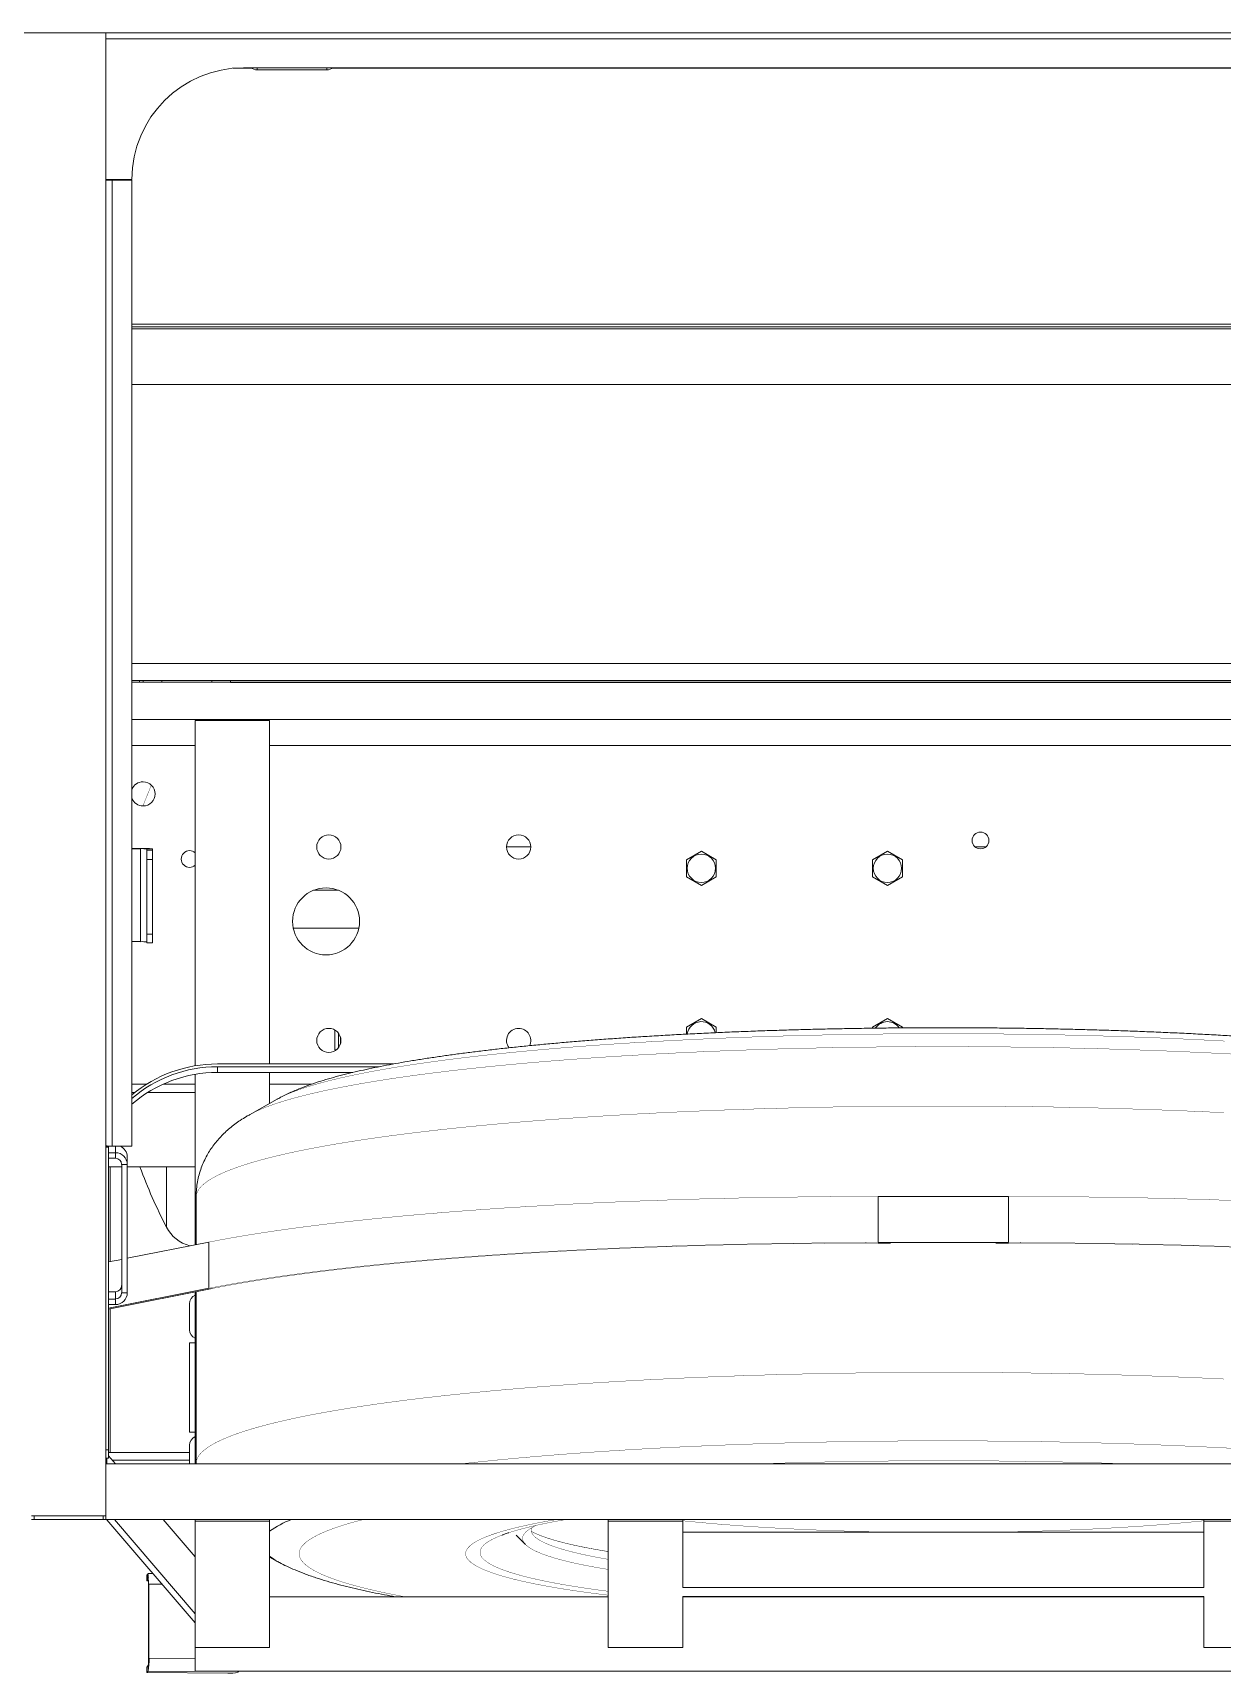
# Model space of a CAD drawing. Header units: millimetres. Extents: x -16985 to -606, y 2122 to 9380.
# Drawn here: x -15353 to -14714, y 4676 to 5557 of the extents above; entities that cross this region are included whole.
import ezdxf

# ---------------------------------------------------------------- set-up
doc = ezdxf.new("R2010")
doc.units = ezdxf.units.MM
for name, pattern in [('K5LT32768', [0]), ('K5LT32769', [0]), ('K5LT_THIN', [0])]:
    doc.linetypes.add(name, pattern=pattern)

msp = doc.modelspace()

# ---------------------------------------------------------------- linework, layer by layer
at = {"color": 7, "linetype": 'K5LT_THIN', "lineweight": 18}
for p, q in [((-16683.55, 5557.22), (-13093.55, 5557.22)), ((-15313.55, 5554.04), (-15313.55, 5557.22)), ((-14413.55, 5554.04), (-15313.55, 5554.04)), ((-15313.55, 5554.04), (-15313.55, 5478.47)), ((-15245.14, 5538.19), (-15235.42, 5538.19)), ((-15239.55, 5538.45), (-14487.55, 5538.45)), ((-15232.25, 5537.34), (-15194.85, 5537.34)), ((-15191.69, 5538.19), (-14691.06, 5538.19)), ((-15313.55, 5478.08), (-15313.55, 5478.47)), ((-15313.55, 5478.47), (-15299.55, 5478.47)), ((-15312.05, 5478.08), (-15313.55, 5478.08)), ((-15313.55, 5478.06), (-15313.55, 5478.08)), ((-15313.55, 4959.22), (-15313.55, 5478.06)), ((-15312.05, 5478.08), (-15312.05, 5478.47)), ((-15312.05, 5478.06), (-15312.05, 5478.08)), ((-15299.55, 5478.03), (-15312.05, 5478.03)), ((-15312.05, 5478.03), (-15312.05, 5478)), ((-15312.05, 5477.99), (-15312.05, 5478)), ((-15299.55, 5477.98), (-15310.15, 5477.98)), ((-15310.15, 5477.98), (-15310.15, 4958.84)), ((-15299.55, 5478.03), (-15299.55, 5477.98)), ((-15299.55, 4958.84), (-15299.55, 5477.98)), ((-15299.55, 5399.19), (-14691.06, 5399.19)), ((-14691.06, 5398.19), (-15299.55, 5398.19)), ((-15299.55, 5368.19), (-14691.06, 5368.19)), ((-14691.05, 5218.19), (-15299.55, 5218.19)), ((-15299.55, 5209.19), (-15295.55, 5209.19)), ((-15299.55, 5208.19), (-15295.55, 5208.19)), ((-15295.55, 5208.19), (-15295.55, 5209.19)), ((-15295.55, 5209.19), (-15293.55, 5209.19)), ((-15295.55, 5208.19), (-15293.55, 5208.19)), ((-15293.55, 5208.19), (-15293.55, 5209.19)), ((-15293.55, 5209.19), (-15283.55, 5209.19)), ((-15293.55, 5208.19), (-15283.55, 5208.19)), ((-15283.55, 5208.19), (-15283.55, 5209.19)), ((-15283.55, 5209.19), (-15256.55, 5209.19)), ((-15283.55, 5208.19), (-15256.55, 5208.19)), ((-15256.55, 5208.19), (-15256.55, 5209.19)), ((-15256.55, 5209.19), (-15246.55, 5209.19)), ((-15256.55, 5208.19), (-15246.55, 5208.19)), ((-15246.55, 5209.19), (-14480.55, 5209.19)), ((-15246.55, 5209.19), (-15246.55, 5208.98)), ((-15246.55, 5209.19), (-15246.55, 5209.19)), ((-15246.55, 5209.19), (-14480.55, 5209.19)), ((-15246.55, 5208.98), (-14480.55, 5208.98)), ((-15246.55, 5208.98), (-15246.55, 5207.98)), ((-15246.55, 5207.98), (-14480.55, 5207.98)), ((-14463.55, 5188.19), (-15299.55, 5188.19)), ((-15265.55, 5187.69), (-15225.55, 5187.69)), ((-15265.55, 5187.69), (-15265.55, 5002.05)), ((-15225.55, 5187.69), (-15225.55, 5003.06)), ((-15299.55, 5118.85), (-15294.85, 5118.85)), ((-15299.55, 5118.75), (-15294.85, 5118.75)), ((-15294.85, 5118.75), (-15294.85, 5118.85)), ((-15294.85, 5068.78), (-15294.85, 5118.75)), ((-15288.55, 5118.63), (-15291.55, 5118.63)), ((-15291.55, 5118.63), (-15291.55, 5118.03)), ((-15291.55, 5118.03), (-15288.55, 5118.03)), ((-15291.55, 5112.85), (-15291.55, 5118.03)), ((-15288.55, 5118.63), (-15288.55, 5118.03)), ((-15288.55, 5118.03), (-15288.55, 5112.85)), ((-15085.24, 5119.69), (-15098.24, 5119.69)), ((-15001.55, 5112.81), (-14993.55, 5117.42)), ((-14993.55, 5117.42), (-14985.55, 5112.81)), ((-14901.55, 5112.81), (-14893.55, 5117.42)), ((-14893.55, 5117.42), (-14885.55, 5112.81)), ((-14840.73, 5119.69), (-14846.38, 5119.69)), ((-15288.55, 5112.85), (-15291.55, 5112.85)), ((-15291.55, 5072.88), (-15291.55, 5112.85)), ((-15288.55, 5072.88), (-15288.55, 5112.85)), ((-15001.55, 5103.57), (-15001.55, 5112.81)), ((-14985.55, 5112.81), (-14985.55, 5103.57)), ((-14901.55, 5103.57), (-14901.55, 5112.81)), ((-14885.55, 5112.81), (-14885.55, 5103.57)), ((-15188.53, 5096.39), (-15201.96, 5096.39)), ((-14993.55, 5098.95), (-15001.55, 5103.57)), ((-14985.55, 5103.57), (-14993.55, 5098.95)), ((-14893.55, 5098.95), (-14901.55, 5103.57)), ((-14885.55, 5103.57), (-14893.55, 5098.95)), ((-15291.55, 5072.88), (-15288.55, 5072.88)), ((-15291.55, 5068.06), (-15291.55, 5072.88)), ((-15288.55, 5072.88), (-15288.55, 5068.06)), ((-15212.86, 5075.99), (-15177.63, 5075.99)), ((-15177.63, 5075.98), (-15212.86, 5075.98)), ((-15299.55, 5068.78), (-15294.85, 5068.78)), ((-15291.55, 5068.06), (-15288.55, 5068.06)), ((-15001.55, 5022.81), (-14993.55, 5027.42)), ((-14993.55, 5027.42), (-14985.55, 5022.81)), ((-14901.55, 5022.81), (-14893.55, 5027.42)), ((-14893.55, 5027.42), (-14885.55, 5022.81)), ((-15190.55, 5021.22), (-15190.55, 5017.19)), ((-15190.55, 5017.19), (-15190.55, 5011.39)), ((-15001.55, 5019.08), (-15001.55, 5022.81)), ((-14985.55, 5022.81), (-14985.55, 5019.86)), ((-14901.55, 5022.28), (-14901.55, 5022.81)), ((-14885.55, 5022.81), (-14885.55, 5022.44)), ((-15253.55, 5003.06), (-15158.9, 5003.06)), ((-15253.55, 5001.57), (-15166.69, 5001.57)), ((-15253.55, 5001.57), (-15253.55, 4998.52)), ((-15265.55, 4997.49), (-15265.55, 4905.85)), ((-15253.55, 4998.52), (-15180.75, 4998.52)), ((-15225.55, 4998.52), (-15225.55, 4981.84)), ((-15299.55, 4987.69), (-15297.99, 4987.69)), ((-15291.1, 4987.69), (-15265.55, 4987.69)), ((-15265.55, 4947.69), (-15265.55, 4987.69)), ((-15221.41, 4984.17), (-15236.42, 4975.74)), ((-15221.26, 4984.25), (-15221.41, 4984.17)), ((-15236.27, 4975.83), (-15236.42, 4975.74)), ((-15313.55, 4958.79), (-15313.55, 4959.22)), ((-15312.05, 4958.79), (-15313.55, 4958.79)), ((-15313.55, 4958.31), (-15313.55, 4958.79)), ((-15312.05, 4958.31), (-15313.55, 4958.31)), ((-15313.55, 4795.62), (-15313.55, 4958.31)), ((-15312.05, 4958.89), (-15312.05, 4958.9)), ((-15312.05, 4958.31), (-15312.05, 4958.79)), ((-15312.05, 4876.74), (-15312.05, 4958.31)), ((-15312.05, 4955.36), (-15308.35, 4955.36)), ((-15299.55, 4958.84), (-15310.15, 4958.84)), ((-15308.35, 4952.37), (-15308.35, 4955.36)), ((-15312.05, 4952.37), (-15308.35, 4952.37)), ((-15312.05, 4947.69), (-15305.05, 4947.69)), ((-15302.05, 4949.09), (-15305.05, 4949.09)), ((-15305.05, 4949.09), (-15305.05, 4880.02)), ((-15302.05, 4952.99), (-15302.05, 4949.09)), ((-15302.05, 4949.09), (-15302.05, 4880.02)), ((-15302.05, 4947.69), (-15265.55, 4947.69)), ((-15265.05, 4931.52), (-15265.05, 4905.95)), ((-14898.59, 4931.83), (-14898.59, 4907.02)), ((-14898.59, 4931.83), (-14828.52, 4931.83)), ((-14828.52, 4931.83), (-14828.52, 4907.02)), ((-15302.05, 4898.61), (-15258.21, 4907.31)), ((-15258.21, 4907.31), (-15258.21, 4882.5)), ((-14898.59, 4907.02), (-14828.52, 4907.02)), ((-14898.59, 4906.77), (-14891.87, 4906.77)), ((-14835.23, 4906.77), (-14828.52, 4906.77)), ((-15312.05, 4896.62), (-15305.05, 4898.01)), ((-15312.05, 4871.81), (-15258.21, 4882.5)), ((-15312.05, 4871.34), (-15256.5, 4882.37)), ((-15308.35, 4880.63), (-15312.05, 4880.63)), ((-15312.05, 4876.73), (-15312.05, 4876.74)), ((-15308.35, 4876.73), (-15312.05, 4876.73)), ((-15312.05, 4873.75), (-15312.05, 4876.73)), ((-15308.35, 4880.63), (-15308.35, 4876.73)), ((-15308.35, 4873.75), (-15308.35, 4876.73)), ((-15305.05, 4880.02), (-15302.05, 4880.02)), ((-15265.55, 4880.57), (-15265.55, 4788.19)), ((-15265.05, 4880.67), (-15265.05, 4788.38)), ((-15312.05, 4795.62), (-15312.05, 4873.75)), ((-15308.35, 4873.75), (-15312.05, 4873.75)), ((-15268.55, 4860.19), (-15268.55, 4874.19)), ((-15268.55, 4805.19), (-15268.55, 4853.19)), ((-15265.55, 4853.19), (-15268.55, 4853.19)), ((-15268.55, 4805.19), (-15265.55, 4805.19)), ((-15268.55, 4788.19), (-15268.55, 4798.19)), ((-15312.05, 4795.62), (-15313.55, 4795.62)), ((-15313.55, 4791.21), (-15313.55, 4795.62)), ((-15313.55, 4760.19), (-15313.55, 4791.21)), ((-15312.05, 4791.19), (-15313.55, 4791.19)), ((-15313.55, 4788.19), (-14413.55, 4788.19)), ((-15313.05, 4791.19), (-15313.05, 4788.19)), ((-15312.05, 4791.19), (-15312.05, 4795.62)), ((-15312.05, 4794.19), (-15311.15, 4794.19)), ((-15308.42, 4788.19), (-15312.05, 4792.43)), ((-15311.15, 4794.19), (-15268.55, 4794.19)), ((-15265.04, 4788.38), (-15265.05, 4788.19)), ((-15353.55, 4760.19), (-15313.55, 4760.19)), ((-15352.05, 4758.19), (-15353.55, 4758.19)), ((-15352.05, 4758.19), (-15352.05, 4760.19)), ((-15315.05, 4758.19), (-15352.05, 4758.19)), ((-15315.05, 4758.19), (-15315.05, 4760.19)), ((-15313.55, 4758.19), (-15315.05, 4758.19)), ((-15313.55, 4760.19), (-15313.55, 4758.19)), ((-15313.55, 4758.19), (-14413.55, 4758.19)), ((-15313.05, 4758.19), (-15313.05, 4758.09)), ((-15313.05, 4758.09), (-15265.55, 4702.68)), ((-15308.96, 4758.19), (-15265.55, 4707.55)), ((-15265.55, 4738.19), (-15282.7, 4758.19)), ((-15265.55, 4757.4), (-15265.55, 4758.19)), ((-15265.55, 4757.4), (-15225.55, 4757.4)), ((-15265.55, 4757.4), (-15265.55, 4707.64)), ((-15225.55, 4757.4), (-15225.55, 4758.19)), ((-15225.55, 4757.4), (-15225.55, 4689.36)), ((-15043.55, 4758.19), (-15043.55, 4757.4)), ((-15043.55, 4757.4), (-15003.55, 4757.4)), ((-15043.55, 4757.4), (-15043.55, 4689.36)), ((-15003.55, 4757.4), (-15003.55, 4758.19)), ((-15003.55, 4757.4), (-15003.55, 4721.65)), ((-14723.55, 4758.19), (-14723.55, 4757.4)), ((-14723.55, 4757.4), (-14683.55, 4757.4)), ((-14723.55, 4757.4), (-14723.55, 4721.65)), ((-15092.99, 4749.75), (-15088.03, 4744.76)), ((-14723.55, 4751.43), (-15003.55, 4751.43)), ((-15225.55, 4738.06), (-15221.41, 4735.73)), ((-15221.41, 4735.73), (-15221.28, 4735.66)), ((-15291.59, 4728.29), (-15290.92, 4729.12)), ((-15291.59, 4728.29), (-15291.58, 4725.31)), ((-15291.58, 4725.31), (-15290.92, 4726.13)), ((-15290.92, 4726.13), (-15290.92, 4729.12)), ((-15288.23, 4729.13), (-15290.88, 4729.14)), ((-15290.73, 4725.3), (-15291.58, 4725.31)), ((-15290.66, 4723.16), (-15290.43, 4723.44)), ((-15290.6, 4683.34), (-15290.66, 4723.16)), ((-15290.38, 4683.62), (-15290.43, 4723.44)), ((-15043.55, 4716.69), (-15225.55, 4716.69)), ((-14723.55, 4721.65), (-15003.55, 4721.65)), ((-15003.55, 4716.78), (-15003.55, 4689.36)), ((-14723.55, 4716.78), (-15003.55, 4716.78)), ((-14723.55, 4716.69), (-15003.55, 4716.69)), ((-14723.55, 4716.78), (-14723.55, 4689.36)), ((-15265.55, 4707.55), (-15265.55, 4707.64)), ((-15265.55, 4707.55), (-15265.55, 4702.68)), ((-15265.55, 4702.68), (-15265.55, 4689.36)), ((-15290.6, 4683.34), (-15290.38, 4683.62)), ((-15225.55, 4689.36), (-15265.55, 4689.36)), ((-15265.55, 4689.36), (-15265.55, 4676.69)), ((-15003.55, 4689.36), (-15043.55, 4689.36)), ((-14683.55, 4689.36), (-14723.55, 4689.36)), ((-15290.85, 4679.74), (-15291.51, 4678.92)), ((-15291.51, 4675.93), (-15291.51, 4678.92)), ((-15290.85, 4676.75), (-15291.51, 4675.93)), ((-15291.51, 4675.93), (-15247.94, 4675.68)), ((-15290.85, 4679.74), (-15290.85, 4676.75)), ((-15290.85, 4676.75), (-15242.29, 4676.47)), ((-14461.55, 4676.69), (-15265.55, 4676.69)), ((-15242.57, 4676.12), (-15242.29, 4676.47)), ((-15242.2, 4676.69), (-15242.29, 4676.47))]:
    msp.add_line(p, q, dxfattribs=at)
at = {"color": 8, "linetype": 'K5LT32768', "lineweight": 15, "true_color": 0x808080}
for p, q in [((-15232.25, 5538.45), (-15232.25, 5537.34)), ((-15194.85, 5537.34), (-15194.85, 5538.45)), ((-15311.15, 5478.47), (-15311.15, 5478.03)), ((-15299.55, 5400.59), (-14691.06, 5400.59)), ((-15265.55, 5174.19), (-15299.55, 5174.19)), ((-14501.55, 5174.19), (-15225.55, 5174.19)), ((-15188.55, 5019.6), (-15188.55, 5017.2)), ((-15188.55, 5017.2), (-15188.55, 5011.77)), ((-15187.55, 5013.7), (-15187.55, 5017.67)), ((-15291.59, 4992.19), (-15299.55, 4992.19)), ((-15265.55, 4992.19), (-15282.76, 4992.19)), ((-15203.02, 4992.19), (-15225.55, 4992.19)), ((-15308.35, 4958.84), (-15308.35, 4955.36)), ((-15311.15, 4947.69), (-15311.15, 4896.8)), ((-15280.99, 4915.39), (-15280.99, 4947.69)), ((-15311.15, 4871.52), (-15311.15, 4794.19)), ((-15313.55, 4790.09), (-15313.05, 4790.09)), ((-15310.04, 4790.09), (-15268.55, 4790.09)), ((-15290.92, 4726.13), (-15290.87, 4726.13)), ((-15290.43, 4723.44), (-15283.32, 4723.4)), ((-15290.38, 4683.62), (-15265.55, 4683.48))]:
    msp.add_line(p, q, dxfattribs=at)
at = {"color": 7, "linetype": 'K5LT_THIN', "const_width": 0.18}
for points in [[(-15289.07, 5152.89), (-15290, 5150.72), (-15293.66, 5141.69)], [(-15258.21, 4907.31), (-15251.62, 4908.58), (-15244.73, 4909.82), (-15237.55, 4911.04), (-15230.08, 4912.23), (-15222.33, 4913.39), (-15214.3, 4914.53), (-15206.01, 4915.63), (-15197.45, 4916.71), (-15188.64, 4917.76), (-15179.59, 4918.77), (-15170.29, 4919.75), (-15160.77, 4920.7), (-15151.02, 4921.62), (-15141.06, 4922.49), (-15130.89, 4923.34), (-15120.52, 4924.14), (-15109.97, 4924.91), (-15099.23, 4925.65), (-15088.33, 4926.34), (-15077.26, 4926.99), (-15066.05, 4927.61), (-15054.69, 4928.18), (-15043.19, 4928.72), (-15031.58, 4929.21), (-15019.85, 4929.66), (-15008.02, 4930.07), (-14996.1, 4930.44), (-14984.09, 4930.76), (-14972.01, 4931.05), (-14959.87, 4931.29), (-14947.67, 4931.48), (-14935.44, 4931.63), (-14923.17, 4931.74), (-14910.88, 4931.81), (-14898.59, 4931.83)], [(-14828.52, 4931.83), (-14816.23, 4931.81), (-14803.94, 4931.74), (-14791.67, 4931.63), (-14779.43, 4931.48), (-14767.24, 4931.29), (-14755.1, 4931.05), (-14743.02, 4930.76), (-14731.01, 4930.44), (-14719.09, 4930.07), (-14707.26, 4929.66)], [(-15258.21, 4882.5), (-15251.62, 4883.76), (-15244.73, 4885.01), (-15237.55, 4886.22), (-15230.08, 4887.41), (-15222.33, 4888.58), (-15214.3, 4889.71), (-15206.01, 4890.82), (-15197.45, 4891.9), (-15188.64, 4892.94), (-15179.59, 4893.96), (-15170.29, 4894.94), (-15160.77, 4895.89), (-15151.02, 4896.8), (-15141.06, 4897.68), (-15130.89, 4898.52), (-15120.52, 4899.33), (-15109.97, 4900.1), (-15099.23, 4900.83), (-15088.33, 4901.53), (-15077.26, 4902.18), (-15066.05, 4902.79), (-15054.69, 4903.37), (-15043.19, 4903.9), (-15031.58, 4904.4), (-15019.85, 4904.85), (-15008.02, 4905.26), (-14996.1, 4905.63), (-14984.09, 4905.95), (-14972.01, 4906.23), (-14959.87, 4906.47), (-14947.67, 4906.67), (-14935.44, 4906.82), (-14923.17, 4906.93), (-14910.88, 4907), (-14898.59, 4907.02)], [(-15256.5, 4882.37), (-15249.94, 4883.63), (-15243.09, 4884.87), (-15235.94, 4886.08), (-15228.51, 4887.26), (-15220.79, 4888.42), (-15212.8, 4889.55), (-15204.55, 4890.65), (-15196.03, 4891.73), (-15187.27, 4892.77), (-15178.25, 4893.78), (-15169, 4894.75), (-15159.52, 4895.7), (-15149.82, 4896.61), (-15139.91, 4897.48), (-15129.79, 4898.32), (-15119.47, 4899.12), (-15108.96, 4899.89), (-15098.28, 4900.62), (-15087.43, 4901.31), (-15076.42, 4901.96), (-15065.25, 4902.57), (-15053.95, 4903.14), (-15042.51, 4903.67), (-15030.95, 4904.17), (-15019.28, 4904.61), (-15007.5, 4905.02), (-14995.63, 4905.39), (-14983.68, 4905.71), (-14971.66, 4905.99), (-14959.58, 4906.23), (-14947.44, 4906.43), (-14935.26, 4906.58), (-14923.05, 4906.69), (-14910.82, 4906.75), (-14898.59, 4906.77)], [(-14828.52, 4907.02), (-14816.23, 4907), (-14803.94, 4906.93), (-14791.67, 4906.82), (-14779.43, 4906.67), (-14767.24, 4906.47), (-14755.1, 4906.23), (-14743.02, 4905.95), (-14731.01, 4905.63), (-14719.09, 4905.26), (-14707.26, 4904.85)], [(-14828.52, 4906.77), (-14816.28, 4906.75), (-14804.05, 4906.69), (-14791.85, 4906.58), (-14779.67, 4906.43), (-14767.53, 4906.23), (-14755.45, 4905.99), (-14743.42, 4905.71), (-14731.48, 4905.39), (-14719.61, 4905.02), (-14707.83, 4904.61)], [(-15066.43, 4758.19), (-15071.36, 4757.31), (-15076.37, 4756.35), (-15081.08, 4755.36), (-15085.48, 4754.35), (-15089.57, 4753.32), (-15093.34, 4752.28), (-15096.78, 4751.22), (-15099.89, 4750.14), (-15102.67, 4749.05), (-15105.1, 4747.95), (-15107.2, 4746.84), (-15108.95, 4745.71), (-15110.36, 4744.59), (-15111.41, 4743.45), (-15112.12, 4742.31), (-15112.47, 4741.17), (-15112.47, 4740.03), (-15112.12, 4738.89), (-15111.41, 4737.75), (-15110.36, 4736.62), (-15108.95, 4735.49), (-15107.2, 4734.37), (-15105.1, 4733.26), (-15102.67, 4732.15), (-15099.89, 4731.06), (-15096.78, 4729.99), (-15093.34, 4728.93), (-15089.57, 4727.88), (-15085.48, 4726.85), (-15081.08, 4725.85), (-15076.37, 4724.86), (-15071.36, 4723.89), (-15066.06, 4722.95), (-15060.47, 4722.04), (-15054.6, 4721.15), (-15048.46, 4720.29), (-15043.55, 4719.64)], [(-15043.55, 4731.39), (-15047.26, 4732), (-15052.33, 4732.9), (-15057.1, 4733.82), (-15061.57, 4734.76), (-15065.72, 4735.73), (-15069.57, 4736.71), (-15073.09, 4737.71), (-15076.28, 4738.73), (-15079.14, 4739.76), (-15081.67, 4740.8), (-15083.85, 4741.86), (-15085.69, 4742.92), (-15087.18, 4744), (-15088.33, 4745.08), (-15089.12, 4746.16), (-15089.56, 4747.25), (-15089.65, 4748.34), (-15089.39, 4749.43), (-15088.77, 4750.51), (-15087.8, 4751.59), (-15086.48, 4752.67), (-15084.81, 4753.74), (-15082.8, 4754.8), (-15082.1, 4755.13)], [(-15043.55, 4736.81), (-15044.29, 4736.94), (-15049.23, 4737.83), (-15053.89, 4738.74), (-15058.24, 4739.67), (-15062.29, 4740.63), (-15066.02, 4741.6), (-15069.43, 4742.59), (-15072.51, 4743.59), (-15075.27, 4744.61), (-15077.69, 4745.64), (-15079.77, 4746.69), (-15081.51, 4747.74), (-15082.91, 4748.8), (-15083.95, 4749.87), (-15084.65, 4750.94), (-15085, 4752.01), (-15085, 4753.08), (-15084.83, 4753.73)], [(-14890, 4751.43), (-14898.24, 4751.57), (-14906.81, 4751.77), (-14915.3, 4752), (-14923.71, 4752.28), (-14932.02, 4752.6), (-14940.22, 4752.95), (-14948.29, 4753.35), (-14956.22, 4753.79), (-14964, 4754.27), (-14971.62, 4754.78), (-14979.06, 4755.34), (-14986.3, 4755.92), (-14993.35, 4756.55), (-15000.18, 4757.21), (-15003.55, 4757.55)], [(-14723.55, 4757.55), (-14726.93, 4757.21), (-14733.76, 4756.55), (-14740.81, 4755.92), (-14748.05, 4755.34), (-14755.49, 4754.78), (-14763.11, 4754.27), (-14770.89, 4753.79), (-14778.82, 4753.35), (-14786.89, 4752.95), (-14795.09, 4752.6), (-14803.4, 4752.28), (-14811.81, 4752), (-14820.3, 4751.77), (-14828.87, 4751.57), (-14837.11, 4751.43)], [(-15290.43, 4723.44), (-15290.44, 4724.65), (-15290.47, 4725.79), (-15290.52, 4726.82), (-15290.58, 4727.7), (-15290.65, 4728.39), (-15290.74, 4728.87), (-15290.83, 4729.11), (-15290.92, 4729.12)]]:
    msp.add_lwpolyline(points, dxfattribs=at)
at = {"color": 8, "linetype": 'K5LT32769', "true_color": 0x808080, "const_width": 0.18}
for points in [[(-14712.37, 5015.35), (-14722.77, 5015.9), (-14733.29, 5016.41), (-14743.95, 5016.88), (-14754.72, 5017.32), (-14765.59, 5017.71), (-14776.55, 5018.05), (-14787.6, 5018.36), (-14798.73, 5018.63), (-14809.91, 5018.85), (-14821.15, 5019.03), (-14832.42, 5019.17), (-14843.73, 5019.27), (-14855.05, 5019.32), (-14866.39, 5019.33), (-14877.72, 5019.3), (-14889.04, 5019.22), (-14900.33, 5019.11), (-14911.59, 5018.95), (-14922.8, 5018.74), (-14933.95, 5018.5), (-14945.04, 5018.21), (-14956.05, 5017.89), (-14966.97, 5017.52), (-14977.79, 5017.11), (-14988.5, 5016.65), (-14999.09, 5016.16), (-15009.56, 5015.63), (-15019.88, 5015.06), (-15030.05, 5014.45), (-15040.07, 5013.81), (-15049.91, 5013.12), (-15059.58, 5012.4), (-15069.05, 5011.64), (-15078.34, 5010.85), (-15087.41, 5010.02), (-15096.27, 5009.16), (-15104.91, 5008.27), (-15113.32, 5007.34), (-15121.48, 5006.38), (-15129.4, 5005.4), (-15137.07, 5004.38), (-15144.47, 5003.33), (-15151.61, 5002.26), (-15158.47, 5001.16), (-15165.04, 5000.03), (-15171.33, 4998.89), (-15177.32, 4997.71), (-15183.02, 4996.52), (-15188.4, 4995.3), (-15193.48, 4994.07), (-15198.24, 4992.81), (-15202.68, 4991.54), (-15206.79, 4990.26), (-15210.57, 4988.95), (-15214.03, 4987.64), (-15217.14, 4986.31), (-15219.92, 4984.97), (-15221.26, 4984.25)], [(-14708.9, 5008.39), (-14719.55, 5008.94), (-14730.34, 5009.45), (-14741.25, 5009.93), (-14752.28, 5010.36), (-14763.41, 5010.75), (-14774.63, 5011.1), (-14785.93, 5011.41), (-14797.3, 5011.67), (-14808.73, 5011.9), (-14820.22, 5012.08), (-14831.74, 5012.22), (-14843.3, 5012.31), (-14854.87, 5012.37), (-14866.45, 5012.38), (-14878.03, 5012.35), (-14889.59, 5012.27), (-14901.13, 5012.15), (-14912.64, 5011.99), (-14924.1, 5011.79), (-14935.5, 5011.55), (-14946.84, 5011.26), (-14958.1, 5010.93), (-14969.28, 5010.56), (-14980.36, 5010.15), (-14991.32, 5009.7), (-15002.18, 5009.2), (-15012.9, 5008.67), (-15023.49, 5008.1), (-15033.93, 5007.49), (-15044.21, 5006.84), (-15054.33, 5006.15), (-15064.27, 5005.43), (-15074.02, 5004.67), (-15083.58, 5003.87), (-15092.94, 5003.04), (-15102.09, 5002.17), (-15111.02, 5001.27), (-15119.72, 5000.34), (-15128.18, 4999.38), (-15136.4, 4998.38), (-15144.37, 4997.36), (-15152.08, 4996.31), (-15159.52, 4995.23), (-15166.69, 4994.12), (-15173.58, 4992.98), (-15180.19, 4991.82), (-15186.5, 4990.64), (-15192.52, 4989.44), (-15198.24, 4988.21), (-15203.64, 4986.96), (-15208.73, 4985.69), (-15213.51, 4984.41), (-15217.96, 4983.1), (-15222.09, 4981.79), (-15225.88, 4980.45), (-15229.34, 4979.11), (-15232.47, 4977.75), (-15235.25, 4976.38), (-15236.27, 4975.83)], [(-14712.66, 4976.87), (-14723.75, 4977.39), (-14734.97, 4977.88), (-14746.29, 4978.32), (-14757.72, 4978.72), (-14769.25, 4979.08), (-14780.85, 4979.4), (-14792.53, 4979.68), (-14804.27, 4979.92), (-14816.07, 4980.11), (-14827.9, 4980.26), (-14839.77, 4980.37), (-14851.66, 4980.43), (-14863.55, 4980.45), (-14875.45, 4980.43), (-14887.34, 4980.37), (-14899.21, 4980.26), (-14911.04, 4980.11), (-14922.83, 4979.92), (-14934.58, 4979.68), (-14946.25, 4979.4), (-14957.86, 4979.08), (-14969.38, 4978.72), (-14980.82, 4978.32), (-14992.14, 4977.88), (-15003.36, 4977.39), (-15014.45, 4976.87), (-15025.41, 4976.3), (-15036.23, 4975.7), (-15046.89, 4975.05), (-15057.4, 4974.37), (-15067.73, 4973.65), (-15077.88, 4972.9), (-15087.85, 4972.11), (-15097.62, 4971.28), (-15107.18, 4970.42), (-15116.53, 4969.52), (-15125.66, 4968.59), (-15134.56, 4967.63), (-15143.22, 4966.63), (-15151.63, 4965.61), (-15159.79, 4964.55), (-15167.69, 4963.47), (-15175.33, 4962.35), (-15182.69, 4961.21), (-15189.77, 4960.05), (-15196.56, 4958.86), (-15203.06, 4957.64), (-15209.26, 4956.41), (-15215.16, 4955.15), (-15220.75, 4953.87), (-15226.03, 4952.57), (-15230.99, 4951.25), (-15235.62, 4949.91), (-15239.93, 4948.56), (-15243.91, 4947.19), (-15247.55, 4945.81), (-15250.86, 4944.42), (-15253.82, 4943.02), (-15256.44, 4941.6), (-15258.72, 4940.18), (-15260.65, 4938.75), (-15262.24, 4937.31), (-15263.47, 4935.87), (-15264.35, 4934.42), (-15264.88, 4932.97), (-15265.05, 4931.52)], [(-14712.66, 4833.72), (-14723.75, 4834.25), (-14734.97, 4834.73), (-14746.29, 4835.17), (-14757.72, 4835.58), (-14769.25, 4835.94), (-14780.85, 4836.26), (-14792.53, 4836.54), (-14804.27, 4836.77), (-14816.07, 4836.96), (-14827.9, 4837.11), (-14839.77, 4837.22), (-14851.66, 4837.29), (-14863.55, 4837.31), (-14875.45, 4837.29), (-14887.34, 4837.22), (-14899.21, 4837.11), (-14911.04, 4836.96), (-14922.83, 4836.77), (-14934.58, 4836.54), (-14946.25, 4836.26), (-14957.86, 4835.94), (-14969.38, 4835.58), (-14980.82, 4835.17), (-14992.14, 4834.73), (-15003.36, 4834.25), (-15014.45, 4833.72), (-15025.41, 4833.16), (-15036.23, 4832.55), (-15046.89, 4831.91), (-15057.4, 4831.23), (-15067.73, 4830.51), (-15077.88, 4829.75), (-15087.85, 4828.96), (-15097.62, 4828.13), (-15107.18, 4827.27), (-15116.53, 4826.37), (-15125.66, 4825.44), (-15134.56, 4824.48), (-15143.22, 4823.49), (-15151.63, 4822.46), (-15159.79, 4821.4), (-15167.69, 4820.32), (-15175.33, 4819.21), (-15182.69, 4818.07), (-15189.77, 4816.9), (-15196.56, 4815.71), (-15203.06, 4814.5), (-15209.26, 4813.26), (-15215.16, 4812), (-15220.75, 4810.72), (-15226.03, 4809.42), (-15230.99, 4808.1), (-15235.62, 4806.77), (-15239.93, 4805.41), (-15243.91, 4804.05), (-15247.55, 4802.67), (-15250.86, 4801.27), (-15253.82, 4799.87), (-15256.44, 4798.46), (-15258.72, 4797.03), (-15260.65, 4795.6), (-15262.24, 4794.16), (-15263.47, 4792.72), (-15264.35, 4791.28), (-15264.88, 4789.83), (-15265.05, 4788.38)], [(-14708.9, 4796.53), (-14719.55, 4797.08), (-14730.34, 4797.59), (-14741.25, 4798.06), (-14752.28, 4798.5), (-14763.41, 4798.89), (-14774.63, 4799.24), (-14785.93, 4799.54), (-14797.3, 4799.81), (-14808.73, 4800.03), (-14820.22, 4800.22), (-14831.74, 4800.35), (-14843.3, 4800.45), (-14854.87, 4800.5), (-14866.45, 4800.52), (-14878.03, 4800.48), (-14889.59, 4800.41), (-14901.13, 4800.29), (-14912.64, 4800.13), (-14924.1, 4799.93), (-14935.5, 4799.68), (-14946.84, 4799.4), (-14958.1, 4799.07), (-14969.28, 4798.7), (-14980.36, 4798.28), (-14991.32, 4797.83), (-15002.18, 4797.34), (-15012.9, 4796.81), (-15023.49, 4796.23), (-15033.93, 4795.62), (-15044.21, 4794.97), (-15054.33, 4794.29), (-15064.27, 4793.56), (-15074.02, 4792.8), (-15083.58, 4792.01), (-15092.94, 4791.17), (-15102.09, 4790.31), (-15111.02, 4789.41), (-15119.72, 4788.48), (-15122.33, 4788.19)], [(-14765.33, 4788.19), (-14765.59, 4788.2), (-14776.55, 4788.54), (-14787.6, 4788.85), (-14798.73, 4789.12), (-14809.91, 4789.34), (-14821.15, 4789.52), (-14832.42, 4789.66), (-14843.73, 4789.76), (-14855.05, 4789.81), (-14866.39, 4789.82), (-14877.72, 4789.79), (-14889.04, 4789.71), (-14900.33, 4789.6), (-14911.59, 4789.44), (-14922.8, 4789.23), (-14933.95, 4788.99), (-14945.04, 4788.7), (-14956.05, 4788.38), (-14961.78, 4788.19)], [(-15175.3, 4758.19), (-15178.11, 4757.46), (-15182.55, 4756.23), (-15186.68, 4754.98), (-15190.47, 4753.72), (-15193.93, 4752.44), (-15197.06, 4751.15), (-15199.84, 4749.85), (-15202.29, 4748.53), (-15204.39, 4747.21), (-15206.14, 4745.89), (-15207.55, 4744.55), (-15208.6, 4743.21), (-15209.3, 4741.87), (-15209.66, 4740.52), (-15209.66, 4739.18), (-15209.3, 4737.83), (-15208.6, 4736.49), (-15207.55, 4735.15), (-15206.14, 4733.82), (-15204.39, 4732.49), (-15202.29, 4731.17), (-15199.84, 4729.86), (-15197.06, 4728.56), (-15193.93, 4727.26), (-15190.47, 4725.99), (-15186.68, 4724.72), (-15182.55, 4723.48), (-15178.11, 4722.24), (-15173.34, 4721.03), (-15168.26, 4719.84), (-15162.86, 4718.66), (-15157.17, 4717.51), (-15152.84, 4716.69)], [(-15071.54, 4758.19), (-15076.66, 4757.29), (-15081.8, 4756.32), (-15086.65, 4755.33), (-15091.19, 4754.31), (-15095.41, 4753.28), (-15099.33, 4752.22), (-15102.92, 4751.15), (-15106.18, 4750.07), (-15109.11, 4748.97), (-15111.71, 4747.86), (-15113.96, 4746.73), (-15115.88, 4745.6), (-15117.45, 4744.46), (-15118.67, 4743.31), (-15119.55, 4742.16), (-15120.08, 4741.01), (-15120.25, 4739.85), (-15120.08, 4738.7), (-15119.55, 4737.54), (-15118.67, 4736.39), (-15117.45, 4735.24), (-15115.88, 4734.1), (-15113.96, 4732.97), (-15111.71, 4731.85), (-15109.11, 4730.74), (-15106.18, 4729.64), (-15102.92, 4728.55), (-15099.33, 4727.48), (-15095.41, 4726.43), (-15091.19, 4725.39), (-15086.65, 4724.38), (-15081.8, 4723.38), (-15076.66, 4722.41), (-15071.23, 4721.46), (-15065.51, 4720.54), (-15059.52, 4719.65), (-15053.25, 4718.78), (-15046.74, 4717.94), (-15043.55, 4717.55)], [(-15043.55, 4741.05), (-15047.76, 4741.74), (-15052.84, 4742.64), (-15057.62, 4743.56), (-15062.1, 4744.51), (-15066.27, 4745.47), (-15070.12, 4746.46), (-15073.65, 4747.46), (-15076.86, 4748.48), (-15079.72, 4749.52), (-15082.26, 4750.56), (-15084.45, 4751.62), (-15084.99, 4751.91)], [(-15043.55, 4740.96), (-15047.67, 4741.64), (-15052.75, 4742.54), (-15057.53, 4743.46), (-15062.01, 4744.41), (-15066.17, 4745.37), (-15070.02, 4746.36), (-15073.55, 4747.36), (-15076.75, 4748.38), (-15079.62, 4749.41), (-15082.15, 4750.46), (-15084.34, 4751.52), (-15084.98, 4751.86)]]:
    msp.add_lwpolyline(points, dxfattribs=at)
at = {"color": 7, "linetype": 'K5LT_THIN', "lineweight": 18}
for centre in [(-14993.55, 5108.19), (-14893.55, 5108.19)]:
    msp.add_circle(centre, 7.6, dxfattribs=at)
for centre, radius, start, end in [((-15239.56, 5478.46), 59.99, 89.99146, 179.99146), ((-15232.25, 5543.64), 6.3, 235.47343, 270.00292), ((-15194.85, 5543.64), 6.3, 269.99708, 304.52657), ((-15310.22, 5559.69), 81.71, 268.71391, 270.04631), ((-15293.55, 5148.19), 6.5, 90, 157.38014), ((-15293.55, 5148.19), 6.5, 270, 90), ((-15293.55, 5148.19), 6.5, 202.61986, 270), ((-15193.74, 5119.69), 6.5, 90, 270), ((-15193.74, 5119.69), 6.5, 270, 90), ((-15091.74, 5119.69), 6.5, 90, 270), ((-15091.74, 5119.69), 6.5, 270, 90), ((-14843.55, 5123.19), 4.5, 90, 270), ((-14843.55, 5123.19), 4.5, 270, 90), ((-15293.28, 5074.84), 44.04, 83.83819, 92.04689), ((-15294.03, 5095.69), 23.07, 83.83819, 92.04689), ((-15268.55, 5113.19), 4.5, 90, 270), ((-15268.55, 5113.19), 4.5, 48.18969, 90), ((-15268.55, 5113.19), 4.5, 270, 311.81031), ((-15195.24, 5079.69), 18, 90, 270), ((-15195.24, 5079.69), 18, 270, 90), ((-15294.03, 5045.72), 23.07, 83.83819, 92.04689), ((-14993.55, 5018.19), 7.6, 12.65668, 172.81915), ((-14893.55, 5018.19), 7.6, 34.57247, 146.49092), ((-15193.74, 5015.69), 6.5, 90, 270), ((-15193.74, 5015.69), 6.5, 270, 90), ((-15091.74, 5015.69), 6.5, 90, 218.04651), ((-15091.74, 5015.69), 6.5, 333.82382, 90), ((-15188.55, 5011.39), 2, 180, 214.9206), ((-15253.59, 4931.24), 71.82, 89.97238, 129.7952), ((-15253.59, 4931.27), 70.3, 89.97129, 130.83014), ((-15253.59, 4928.22), 70.3, 89.97129, 130.83014), ((-15310.22, 4990.05), 31.21, 266.63061, 270.12035), ((-15308.34, 4949.07), 6.29, 0.13706, 90.13641), ((-15308.33, 4952.98), 6.27, 0.07343, 69.12404), ((-15308.35, 4949.08), 3.29, 0.13706, 90.13641), ((-15036.05, 5042.61), 276, 200.11595, 207.44762), ((-15263.24, 4924.61), 20, 207.44762, 255.02771), ((-15308.35, 4883.93), 3.29, 269.86359, 359.86294), ((-15308.34, 4880.03), 6.29, 269.86359, 359.86294), ((-15308.35, 4880.03), 3.29, 269.86359, 359.86294), ((-15263.55, 4874.19), 5, 113.57818, 180), ((-15255.55, 4866.69), 10, 161.80513, 198.19487), ((-15263.55, 4860.19), 5, 180, 246.42182), ((-15263.55, 4798.19), 5, 113.57818, 180), ((-15255.55, 4791.69), 10, 161.80513, 198.19487), ((-15298.16, 4724.01), 7.55, 353.52321, 16.32857), ((-15319.02, 4682.13), 28.69, 349.1868, 2.96679), ((-15305.61, 4682.56), 15.03, 349.1868, 2.96679), ((-15246.67, 4693.08), 17.45, 265.84641, 283.59954)]:
    msp.add_arc(centre, radius, start, end, dxfattribs=at)
at = {"color": 8, "linetype": 'K5LT32768', "lineweight": 15, "true_color": 0x808080}
for centre, radius, start, end in [((-15196.75, 4712.23), 49.04, 110.44981, 125.97261), ((-15206.31, 4763.11), 31.26, 232.01459, 241.11982)]:
    msp.add_arc(centre, radius, start, end, dxfattribs=at)
at = {"color": 7, "linetype": 'K5LT_THIN', "lineweight": 18}
for points, knots in [([(-15313.55, 5478.06), (-15313.52, 5478.05), (-15313.44, 5478.03), (-15312.88, 5478.01), (-15312.32, 5478), (-15312.05, 5477.99)], [0, 0, 0, 0, 0.344941, 0.689883, 1, 1, 1, 1]), ([(-15311.57, 5478.03), (-15311.64, 5478.03), (-15311.86, 5478.04), (-15312.02, 5478.05), (-15312.04, 5478.06), (-15312.05, 5478.06)], [0, 0, 0, 0, 0.215561, 0.68869, 1, 1, 1, 1]), ([(-14505.98, 4984.32), (-14506.11, 4984.39), (-14507.49, 4985.2), (-14510.31, 4986.6), (-14514.71, 4988.64), (-14519.79, 4990.68), (-14525.42, 4992.69), (-14531.37, 4994.57), (-14537.39, 4996.28), (-14543.45, 4997.84), (-14549.58, 4999.29), (-14555.83, 5000.66), (-14562.23, 5001.95), (-14568.8, 5003.19), (-14575.54, 5004.37), (-14582.47, 5005.51), (-14589.59, 5006.61), (-14596.91, 5007.67), (-14604.42, 5008.68), (-14612.12, 5009.67), (-14620.01, 5010.61), (-14628.1, 5011.52), (-14636.36, 5012.4), (-14644.81, 5013.24), (-14653.43, 5014.05), (-14662.22, 5014.82), (-14671.17, 5015.55), (-14680.28, 5016.25), (-14689.55, 5016.92), (-14698.95, 5017.55), (-14708.49, 5018.14), (-14718.16, 5018.7), (-14727.95, 5019.22), (-14737.85, 5019.7), (-14747.86, 5020.15), (-14757.97, 5020.56), (-14768.16, 5020.93), (-14778.44, 5021.26), (-14788.79, 5021.56), (-14799.2, 5021.81), (-14809.66, 5022.03), (-14820.17, 5022.21), (-14830.72, 5022.35), (-14841.29, 5022.45), (-14851.89, 5022.51), (-14862.49, 5022.54), (-14873.09, 5022.52), (-14883.69, 5022.47), (-14894.27, 5022.37), (-14904.82, 5022.24), (-14915.33, 5022.07), (-14925.8, 5021.86), (-14936.22, 5021.61), (-14946.58, 5021.32), (-14956.87, 5021), (-14967.07, 5020.64), (-14977.19, 5020.24), (-14987.21, 5019.8), (-14997.13, 5019.32), (-15006.94, 5018.81), (-15016.62, 5018.26), (-15026.18, 5017.68), (-15035.6, 5017.05), (-15044.88, 5016.4), (-15054, 5015.71), (-15062.97, 5014.98), (-15071.78, 5014.22), (-15080.41, 5013.42), (-15088.87, 5012.59), (-15097.15, 5011.73), (-15105.24, 5010.83), (-15113.14, 5009.89), (-15120.84, 5008.93), (-15128.35, 5007.92), (-15135.65, 5006.88), (-15142.75, 5005.81), (-15149.65, 5004.7), (-15156.35, 5003.54), (-15162.85, 5002.34), (-15169.15, 5001.1), (-15175.26, 4999.8), (-15181.21, 4998.44), (-15187, 4997), (-15192.66, 4995.46), (-15198.23, 4993.8), (-15203.77, 4991.97), (-15209.33, 4989.91), (-15214.45, 4987.72), (-15218.39, 4985.84), (-15220.48, 4984.66), (-15221.14, 4984.29)], [0, 0, 0, 0, 0.001023, 0.011115, 0.022734, 0.036092, 0.050693, 0.065075, 0.078739, 0.091806, 0.104439, 0.116755, 0.128834, 0.140733, 0.15249, 0.164134, 0.175687, 0.187165, 0.198581, 0.209944, 0.221264, 0.232545, 0.243795, 0.255016, 0.266214, 0.27739, 0.288548, 0.299689, 0.310817, 0.321932, 0.333035, 0.344129, 0.355214, 0.366292, 0.377362, 0.388427, 0.399486, 0.410541, 0.421592, 0.432639, 0.443684, 0.454726, 0.465766, 0.476805, 0.487842, 0.498879, 0.509916, 0.520952, 0.53199, 0.543028, 0.554067, 0.565108, 0.576151, 0.587197, 0.598246, 0.609298, 0.620355, 0.631417, 0.642484, 0.653557, 0.664637, 0.675725, 0.686823, 0.69793, 0.709049, 0.72018, 0.731326, 0.742489, 0.75367, 0.764872, 0.776099, 0.787353, 0.79864, 0.809965, 0.821333, 0.832753, 0.844233, 0.855787, 0.86743, 0.879181, 0.891065, 0.903119, 0.915388, 0.92794, 0.940865, 0.954294, 0.968382, 0.983175, 0.99471, 1, 1, 1, 1]), ([(-15236.15, 4975.86), (-15236.77, 4975.52), (-15238.49, 4974.58), (-15241.2, 4972.86), (-15244.18, 4970.77), (-15246.91, 4968.62), (-15249.44, 4966.39), (-15251.79, 4964.04), (-15253.98, 4961.58), (-15256.02, 4958.96), (-15257.9, 4956.2), (-15259.66, 4953.17), (-15261.26, 4949.87), (-15262.64, 4946.31), (-15263.73, 4942.62), (-15264.51, 4938.85), (-15264.98, 4935.14), (-15265.02, 4932.7), (-15265.04, 4931.53)], [0, 0, 0, 0, 0.051529, 0.141939, 0.222883, 0.296649, 0.364932, 0.429015, 0.489885, 0.548313, 0.604901, 0.660115, 0.720069, 0.778774, 0.836393, 0.893144, 0.949193, 1, 1, 1, 1]), ([(-15312.05, 4958.9), (-15312.35, 4958.93), (-15312.94, 4958.99), (-15313.46, 4959.1), (-15313.52, 4959.18), (-15313.55, 4959.22)], [0, 0, 0, 0, 0.344917, 0.689832, 1, 1, 1, 1]), ([(-15100.43, 4749.85), (-15100.44, 4749.85), (-15100.47, 4749.83), (-15100.27, 4749.93), (-15099.81, 4750.13), (-15099.02, 4750.44), (-15098.08, 4750.78), (-15097.29, 4751.04), (-15096.97, 4751.15)], [0, 0, 0, 0, 0.050431, 0.235322, 0.430365, 0.635839, 0.851743, 1, 1, 1, 1]), ([(-15221.17, 4735.62), (-15220.86, 4735.44), (-15219.27, 4734.52), (-15216.2, 4733.01), (-15211.71, 4730.97), (-15206.53, 4728.92), (-15200.83, 4726.93), (-15194.86, 4725.07), (-15188.83, 4723.38), (-15182.77, 4721.84), (-15176.62, 4720.4), (-15170.35, 4719.05), (-15164.2, 4717.81), (-15160.02, 4717.04), (-15158.08, 4716.69)], [0, 0, 0, 0, 0.017755, 0.090691, 0.174787, 0.271127, 0.375157, 0.476363, 0.572504, 0.664596, 0.75375, 0.840758, 0.926156, 1, 1, 1, 1])]:
    msp.add_open_spline(points, degree=3, knots=knots, dxfattribs=at)

doc.saveas('drawing.dxf')
